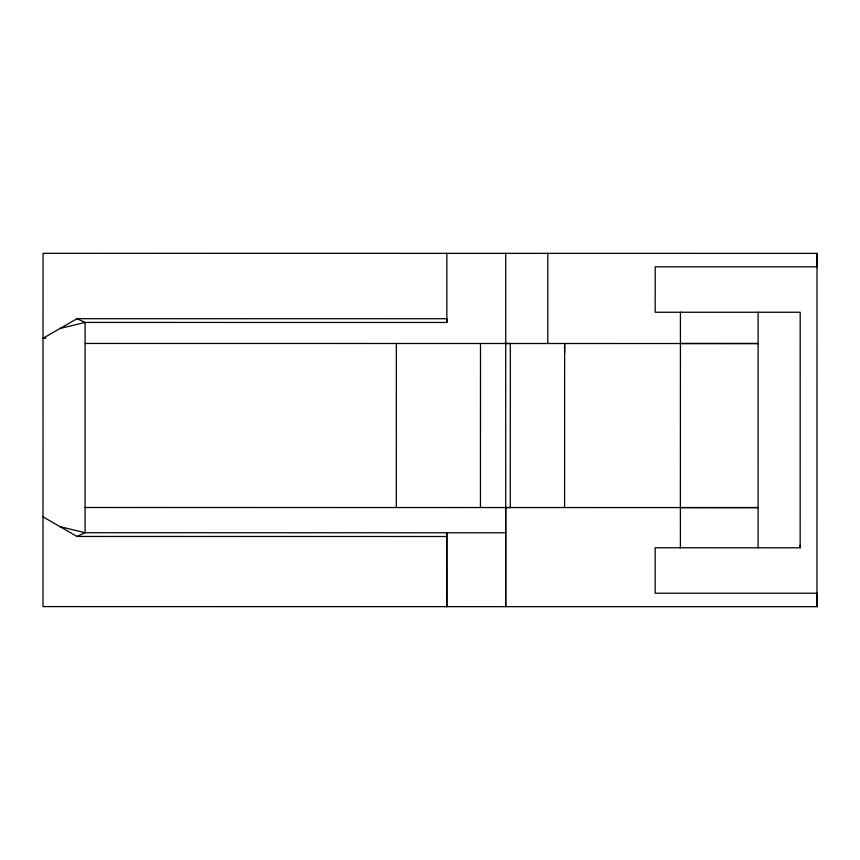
<?xml version="1.0" encoding="UTF-8"?>
<svg xmlns="http://www.w3.org/2000/svg" width="860" height="860" viewBox="0 0 860 860"><rect width="100%" height="100%" fill="white"/><g stroke="black" fill="none" stroke-linecap="round" stroke-linejoin="round"><path stroke-width="1.29" d="M396.342 507.529L396.352 343.484M60.017 328.498L85.108 322.425L446.845 322.457L446.856 253.345M480.45 507.529L480.493 343.495M505.734 253.356L505.702 606.655L505.702 507.54L510.292 507.54M510.292 507.54L510.324 343.505L505.734 343.484M564.633 352.912L564.633 343.495L564.59 507.54M85.086 507.486L758.09 507.583L680.378 507.604L680.432 312.244M758.09 547.788L758.122 312.244M816.968 606.687L817 253.377L43.043 253.324L43 606.601L816.968 606.687L816.968 593.217L655.169 593.207L655.18 547.777L800.155 547.798L800.187 312.255L655.191 312.244L655.202 266.815L817 266.815L817 253.356M800.155 547.798L800.155 545.347M680.378 507.604L680.411 547.788M680.432 343.516L758.111 343.527L85.108 343.452M43.043 338.292L76.992 318.694L446.845 318.738L446.845 322.457M43.022 516.849L76.97 536.447L85.086 532.727L505.68 532.781M43.032 338.292L45.72 338.292M76.97 536.447L446.791 536.5M59.996 526.653L85.086 532.727L85.108 322.425L76.992 318.694M547.798 253.345L547.798 343.484M446.802 532.77L446.824 606.666L446.802 532.77"/></g></svg>
